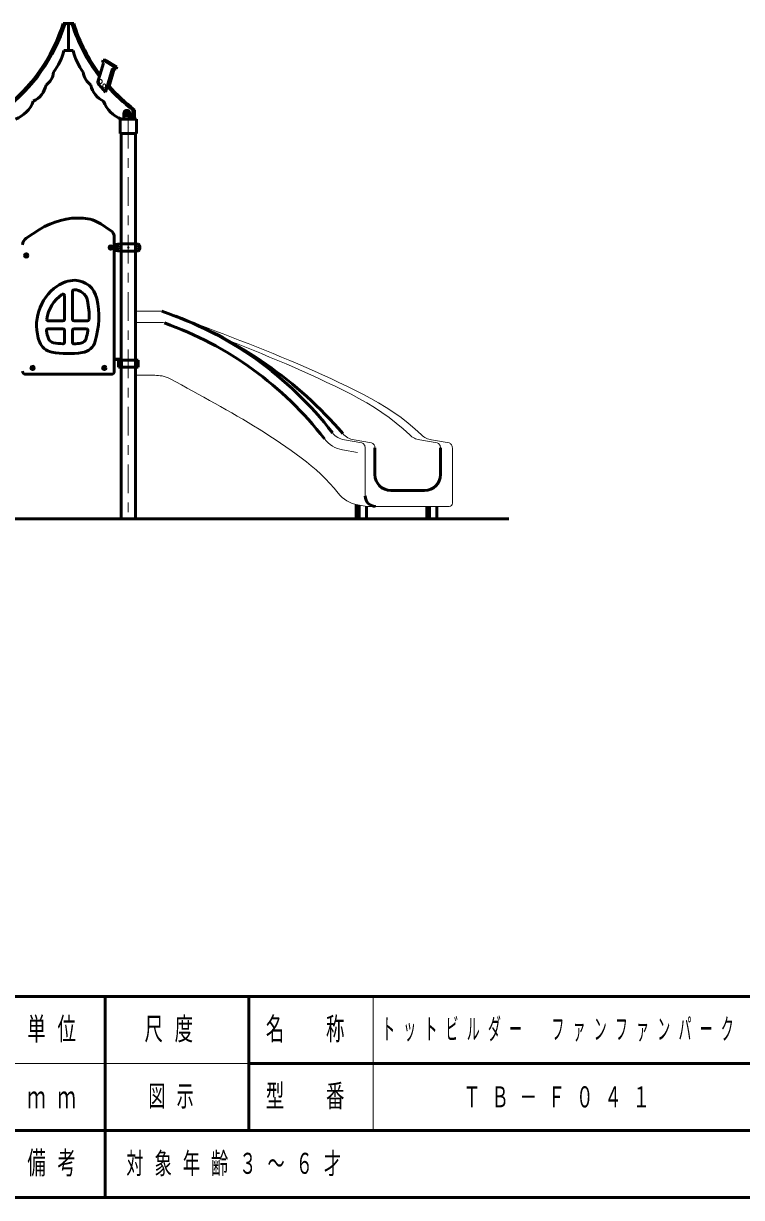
# Model space of a CAD drawing. Units: millimetres on the paper, scale 1:60. Extents: x -385 to 0, y -594 to 267.
# Drawn here: x -211.1 to -136, y -297 to -174.3 of the extents above; entities that cross this region are included whole.
import ezdxf

# ---------------------------------------------------------------- set-up
doc = ezdxf.new("R2010")
doc.units = ezdxf.units.MM
doc.linetypes.add('USER1', pattern=[4.5, 2.5, -2])
doc.linetypes.add('USER2', pattern=[6, 3, -1, 1, -1])
doc.layers.add('LY_1', color=140, linetype='Continuous', lineweight=50)
doc.styles.add('ＭＳ ゴシック', font='')
doc.styles.get('ＭＳ ゴシック').set_extended_font_data('MS Gothic')

msp = doc.modelspace()

# ---------------------------------------------------------------- linework, layer by layer
at = {"layer": 'LY_1'}
for p, q in [((-206.902, -174.327), (-206.353, -174.327)), ((-205.804, -174.327), (-206.353, -174.327)), ((-206.353, -177.161), (-206.353, -174.327)), ((-206.83, -177.161), (-206.353, -177.161)), ((-205.875, -177.161), (-206.353, -177.161)), ((-203.316, -180.539), (-202.689, -178.462)), ((-202.798, -178.397), (-202.729, -178.167)), ((-202.689, -178.462), (-202.798, -178.397)), ((-202.435, -178.167), (-202.729, -178.167)), ((-201.59, -178.853), (-202.729, -178.167)), ((-202.492, -181.503), (-201.745, -179.031)), ((-201.297, -178.853), (-202.435, -178.167)), ((-202.109, -180.865), (-201.571, -179.083)), ((-201.66, -179.083), (-201.745, -179.031)), ((-201.66, -179.083), (-201.59, -178.853)), ((-201.366, -179.083), (-201.66, -179.083)), ((-201.297, -178.853), (-201.59, -178.853)), ((-201.366, -179.083), (-201.297, -178.853)), ((-202.109, -180.865), (-202.299, -180.865)), ((-200.58, -184.327), (-200.58, -183.827)), ((-200.215, -183.411), (-200.285, -183.411)), ((-199.991, -184.327), (-199.991, -183.827)), ((-199.92, -184.327), (-199.92, -183.827)), ((-199.635, -184.327), (-199.635, -183.335)), ((-199.446, -184.327), (-199.446, -183.335)), ((-199.256, -184.327), (-200.95, -184.327)), ((-200.949, -185.827), (-200.949, -184.327)), ((-199.256, -185.827), (-199.256, -184.327)), ((-199.256, -185.827), (-200.949, -185.827)), ((-200.845, -185.827), (-200.845, -226.069)), ((-199.36, -185.827), (-199.36, -226.069)), ((-210.765, -196.768), (-209.37, -195.862)), ((-202.961, -195.278), (-201.941, -195.941)), ((-201.561, -210.652), (-201.561, -196.632)), ((-200.869, -197.361), (-201.561, -197.421)), ((-199.336, -197.361), (-200.87, -197.361)), ((-199.336, -197.361), (-199.073, -197.384)), ((-210.836, -198.53), (-210.769, -198.492)), ((-210.836, -198.53), (-210.836, -198.607)), ((-210.836, -198.607), (-210.769, -198.646)), ((-210.769, -198.492), (-210.703, -198.53)), ((-210.769, -198.646), (-210.703, -198.607)), ((-210.703, -198.53), (-210.703, -198.607)), ((-202.003, -197.697), (-201.936, -197.659)), ((-202.003, -197.697), (-202.003, -197.774)), ((-202.003, -197.774), (-201.936, -197.813)), ((-201.936, -197.659), (-201.869, -197.697)), ((-201.936, -197.813), (-201.869, -197.774)), ((-201.869, -197.697), (-201.869, -197.774)), ((-200.869, -198.111), (-201.561, -198.05)), ((-199.336, -198.111), (-200.87, -198.111)), ((-199.336, -198.111), (-199.073, -198.088)), ((-205.936, -202.319), (-205.936, -205.236)), ((-206.769, -202.767), (-206.769, -205.236)), ((-206.936, -205.402), (-208.467, -205.402)), ((-204.357, -205.402), (-205.769, -205.402)), ((-206.936, -206.236), (-208.482, -206.236)), ((-206.769, -206.402), (-206.769, -207.633)), ((-205.936, -206.402), (-205.936, -207.633)), ((-204.479, -206.236), (-205.769, -206.236)), ((-200.845, -209.402), (-201.561, -209.402)), ((-200.845, -209.441), (-201.561, -209.441)), ((-201.133, -209.502), (-201.133, -210.252)), ((-201.133, -209.502), (-199.073, -209.502)), ((-201.004, -209.502), (-201.004, -210.252)), ((-200.954, -209.502), (-200.954, -210.252)), ((-200.798, -209.502), (-200.798, -210.252)), ((-199.211, -209.502), (-199.211, -210.252)), ((-199.073, -209.502), (-199.073, -210.252)), ((-210.811, -210.986), (-201.894, -210.986)), ((-210.169, -210.28), (-210.103, -210.242)), ((-210.169, -210.28), (-210.169, -210.357)), ((-210.169, -210.357), (-210.103, -210.396)), ((-210.103, -210.242), (-210.036, -210.28)), ((-210.103, -210.396), (-210.036, -210.357)), ((-210.036, -210.28), (-210.036, -210.357)), ((-202.669, -210.28), (-202.603, -210.242)), ((-202.669, -210.28), (-202.669, -210.357)), ((-202.669, -210.357), (-202.603, -210.396)), ((-202.603, -210.242), (-202.536, -210.28)), ((-202.603, -210.396), (-202.536, -210.357)), ((-202.536, -210.28), (-202.536, -210.357)), ((-201.133, -210.252), (-199.073, -210.252)), ((-174.311, -221.461), (-174.311, -218.664)), ((-167.453, -221.461), (-167.453, -218.664)), ((-172.644, -223.127), (-169.119, -223.127)), ((-176.26, -226.069), (-176.26, -224.596)), ((-175.975, -226.069), (-175.975, -224.648)), ((-175.192, -226.069), (-175.192, -224.789)), ((-168.899, -226.069), (-168.899, -224.789)), ((-168.614, -226.069), (-168.614, -224.789)), ((-167.831, -226.069), (-167.831, -224.789)), ((-202.5, -276), (-202.5, -290)), ((-187.5, -276), (-187.5, -290)), ((-187.5, -283), (-70, -283)), ((-242.5, -290), (0, -290)), ((-202.5, -290), (-202.5, -297))]:
    msp.add_line(p, q, dxfattribs=at)
at = {"layer": 'LY_1', "color": 7, "linetype": 'USER2', "lineweight": 13}
msp.add_line((-200.103, -184.394), (-200.103, -226.069), dxfattribs=at)
at = {"layer": 'LY_1', "color": 7, "lineweight": 13}
for p, q in [((-200.907, -197.582), (-201.215, -197.582)), ((-201.215, -197.89), (-201.215, -197.582)), ((-200.907, -197.89), (-201.215, -197.89)), ((-199.298, -197.582), (-198.99, -197.582)), ((-199.298, -197.89), (-198.99, -197.89)), ((-198.99, -197.89), (-198.99, -197.582)), ((-196.602, -204.402), (-199.36, -204.402)), ((-196.599, -205.569), (-199.36, -205.569)), ((-198.119, -211.069), (-199.36, -211.069)), ((-199.36, -211.069), (-198.119, -211.069)), ((-175.68, -218.15), (-177.509, -217.839)), ((-174.662, -218.15), (-176.491, -217.839)), ((-167.803, -218.15), (-169.632, -217.839)), ((-166.567, -218.15), (-168.396, -217.839)), ((-176.133, -219.145), (-177.686, -218.882)), ((-175.329, -223.696), (-175.329, -218.664)), ((-166.217, -224.456), (-166.217, -218.664)), ((-176.097, -224.628), (-175.144, -224.789)), ((-175.144, -224.789), (-166.55, -224.789)), ((-174.5, -276), (-174.5, -290)), ((-242.5, -283), (-187.5, -283))]:
    msp.add_line(p, q, dxfattribs=at)
at = {"layer": 'LY_1', "color": 7}
for p, q in [((-160.318, -226.069), (-346.533, -226.069)), ((-385, -276), (0, -276)), ((-385, -297), (0, -297))]:
    msp.add_line(p, q, dxfattribs=at)
at = {"layer": 'LY_1', "color": 7, "lineweight": 13}
for points in [[(-202.982, -180.18), (-202.995, -180.181), (-203.008, -180.183), (-203.02, -180.187), (-203.033, -180.193), (-203.045, -180.2), (-203.056, -180.208), (-203.067, -180.218), (-203.077, -180.229), (-203.086, -180.241), (-203.095, -180.255), (-203.103, -180.269), (-203.11, -180.284), (-203.116, -180.301), (-203.121, -180.317), (-203.125, -180.335), (-203.127, -180.352), (-203.129, -180.37), (-203.13, -180.389), (-203.129, -180.407), (-203.127, -180.425), (-203.125, -180.443), (-203.121, -180.46), (-203.116, -180.477), (-203.11, -180.493), (-203.103, -180.508), (-203.095, -180.523), (-203.086, -180.536), (-203.077, -180.548), (-203.067, -180.559), (-203.056, -180.569), (-203.045, -180.577), (-203.033, -180.584), (-203.02, -180.59), (-203.008, -180.594), (-202.995, -180.596), (-202.982, -180.597), (-202.969, -180.596), (-202.957, -180.594), (-202.944, -180.59), (-202.932, -180.584), (-202.92, -180.577), (-202.909, -180.569), (-202.898, -180.559), (-202.888, -180.548), (-202.878, -180.536), (-202.869, -180.523), (-202.862, -180.508), (-202.855, -180.493), (-202.849, -180.477), (-202.844, -180.46), (-202.84, -180.443), (-202.837, -180.425), (-202.836, -180.407), (-202.835, -180.389), (-202.836, -180.37), (-202.837, -180.352), (-202.84, -180.335), (-202.844, -180.317), (-202.849, -180.301), (-202.855, -180.284), (-202.862, -180.269), (-202.869, -180.255), (-202.878, -180.241), (-202.888, -180.229), (-202.898, -180.218), (-202.909, -180.208), (-202.92, -180.2), (-202.932, -180.193), (-202.944, -180.187), (-202.957, -180.183), (-202.969, -180.181)], [(-202.61, -180.645), (-202.623, -180.646), (-202.635, -180.648), (-202.648, -180.652), (-202.66, -180.657), (-202.672, -180.664), (-202.684, -180.673), (-202.694, -180.683), (-202.705, -180.694), (-202.714, -180.706), (-202.723, -180.719), (-202.731, -180.734), (-202.737, -180.749), (-202.743, -180.765), (-202.748, -180.782), (-202.752, -180.799), (-202.755, -180.817), (-202.757, -180.835), (-202.757, -180.853), (-202.757, -180.871), (-202.755, -180.889), (-202.752, -180.907), (-202.748, -180.924), (-202.743, -180.941), (-202.737, -180.957), (-202.731, -180.973), (-202.723, -180.987), (-202.714, -181.001), (-202.705, -181.013), (-202.694, -181.024), (-202.684, -181.034), (-202.672, -181.042), (-202.66, -181.049), (-202.648, -181.054), (-202.635, -181.058), (-202.623, -181.061), (-202.61, -181.062), (-202.597, -181.061), (-202.584, -181.058), (-202.572, -181.054), (-202.559, -181.049), (-202.548, -181.042), (-202.536, -181.034), (-202.525, -181.024), (-202.515, -181.013), (-202.506, -181.001), (-202.497, -180.987), (-202.489, -180.973), (-202.482, -180.957), (-202.476, -180.941), (-202.471, -180.924), (-202.468, -180.907), (-202.465, -180.889), (-202.463, -180.871), (-202.463, -180.853), (-202.463, -180.835), (-202.465, -180.817), (-202.468, -180.799), (-202.471, -180.782), (-202.476, -180.765), (-202.482, -180.749), (-202.489, -180.734), (-202.497, -180.719), (-202.506, -180.706), (-202.515, -180.694), (-202.525, -180.683), (-202.536, -180.673), (-202.548, -180.664), (-202.559, -180.657), (-202.572, -180.652), (-202.584, -180.648), (-202.597, -180.646)]]:
    msp.add_lwpolyline(points, close=True, dxfattribs=at)
at = {"layer": 'LY_1'}
for points in [[(-200.58, -183.827), (-200.578, -183.773), (-200.57, -183.719), (-200.558, -183.668), (-200.541, -183.619), (-200.519, -183.574), (-200.494, -183.533), (-200.465, -183.497), (-200.433, -183.466), (-200.398, -183.442), (-200.362, -183.425), (-200.324, -183.414), (-200.285, -183.411), (-200.247, -183.414), (-200.209, -183.425), (-200.173, -183.442), (-200.138, -183.466), (-200.106, -183.497), (-200.077, -183.533), (-200.052, -183.574), (-200.03, -183.619), (-200.013, -183.668), (-200.001, -183.719), (-199.993, -183.773), (-199.991, -183.827)], [(-200.215, -183.411), (-200.18, -183.414), (-200.146, -183.422), (-200.113, -183.436), (-200.081, -183.456), (-200.051, -183.481), (-200.023, -183.51), (-199.998, -183.544), (-199.976, -183.582), (-199.958, -183.624), (-199.943, -183.668), (-199.931, -183.714), (-199.924, -183.762), (-199.921, -183.795), (-199.92, -183.827)]]:
    msp.add_lwpolyline(points, dxfattribs=at)
msp.add_lwpolyline([(-200.285, -183.661), (-200.296, -183.661), (-200.306, -183.663), (-200.316, -183.666), (-200.326, -183.671), (-200.335, -183.676), (-200.344, -183.683), (-200.353, -183.691), (-200.361, -183.7), (-200.369, -183.709), (-200.376, -183.72), (-200.382, -183.732), (-200.388, -183.744), (-200.392, -183.757), (-200.396, -183.77), (-200.399, -183.784), (-200.402, -183.798), (-200.403, -183.813), (-200.403, -183.827), (-200.403, -183.842), (-200.402, -183.856), (-200.399, -183.87), (-200.396, -183.884), (-200.392, -183.898), (-200.388, -183.911), (-200.382, -183.923), (-200.376, -183.934), (-200.369, -183.945), (-200.361, -183.955), (-200.353, -183.964), (-200.344, -183.972), (-200.335, -183.978), (-200.326, -183.984), (-200.316, -183.988), (-200.306, -183.991), (-200.296, -183.993), (-200.285, -183.994), (-200.275, -183.993), (-200.265, -183.991), (-200.255, -183.988), (-200.245, -183.984), (-200.236, -183.978), (-200.227, -183.972), (-200.218, -183.964), (-200.21, -183.955), (-200.202, -183.945), (-200.195, -183.934), (-200.189, -183.923), (-200.183, -183.911), (-200.179, -183.898), (-200.175, -183.884), (-200.172, -183.87), (-200.169, -183.856), (-200.168, -183.842), (-200.168, -183.827), (-200.168, -183.813), (-200.169, -183.798), (-200.172, -183.784), (-200.175, -183.77), (-200.179, -183.757), (-200.183, -183.744), (-200.189, -183.732), (-200.195, -183.72), (-200.202, -183.709), (-200.21, -183.7), (-200.218, -183.691), (-200.227, -183.683), (-200.236, -183.676), (-200.245, -183.671), (-200.255, -183.666), (-200.265, -183.663), (-200.275, -183.661)], close=True, dxfattribs=at)
at = {"layer": 'LY_1', "color": 7, "lineweight": 13}
for points in [[(-196.313, -204.454), (-195.435, -204.78), (-194.558, -205.107), (-193.681, -205.437), (-192.805, -205.767), (-191.929, -206.099), (-191.054, -206.431), (-190.179, -206.765), (-189.305, -207.101), (-188.432, -207.438), (-187.559, -207.778), (-186.688, -208.122), (-185.819, -208.47), (-184.951, -208.821), (-184.085, -209.178), (-183.221, -209.539), (-182.36, -209.905), (-181.5, -210.277), (-180.644, -210.655), (-179.79, -211.039), (-178.938, -211.429), (-178.09, -211.825), (-177.245, -212.229), (-176.405, -212.642), (-175.571, -213.067), (-174.745, -213.509), (-173.93, -213.971), (-173.129, -214.455), (-172.345, -214.967), (-171.582, -215.509), (-170.842, -216.082), (-170.127, -216.688), (-169.436, -217.32)], [(-189.751, -207.406), (-189.273, -207.592), (-188.795, -207.778), (-187.924, -208.122), (-187.055, -208.47), (-186.187, -208.821), (-185.321, -209.178), (-184.457, -209.539), (-183.596, -209.905), (-182.736, -210.277), (-181.879, -210.655), (-181.025, -211.039), (-180.174, -211.429), (-179.326, -211.825), (-178.481, -212.229), (-177.641, -212.642), (-176.807, -213.067), (-175.981, -213.509), (-175.166, -213.971), (-174.365, -214.455), (-173.581, -214.967), (-172.818, -215.509), (-172.078, -216.082), (-171.363, -216.688), (-170.672, -217.32)], [(-178.163, -223.396), (-178.584, -222.879), (-179.024, -222.378), (-179.485, -221.895), (-179.963, -221.43), (-180.456, -220.981), (-180.963, -220.547), (-181.481, -220.127), (-182.009, -219.719), (-182.545, -219.322), (-183.087, -218.933), (-183.634, -218.551), (-184.185, -218.175), (-184.74, -217.805), (-185.299, -217.441), (-185.861, -217.081), (-186.426, -216.726), (-186.994, -216.376), (-187.564, -216.03), (-188.137, -215.688), (-188.712, -215.35), (-189.289, -215.015), (-189.868, -214.684), (-190.448, -214.355), (-191.03, -214.028), (-191.613, -213.704), (-192.196, -213.381), (-192.781, -213.059), (-193.366, -212.738), (-193.951, -212.419), (-194.537, -212.1), (-195.124, -211.782), (-195.711, -211.466)], [(-175.68, -218.15), (-175.606, -218.182), (-175.538, -218.227), (-175.478, -218.282), (-175.426, -218.346), (-175.384, -218.419), (-175.354, -218.497), (-175.335, -218.58), (-175.329, -218.664)], [(-174.662, -218.15), (-174.588, -218.182), (-174.52, -218.227), (-174.46, -218.282), (-174.408, -218.346), (-174.366, -218.419), (-174.336, -218.497), (-174.317, -218.58), (-174.311, -218.664)], [(-167.803, -218.15), (-167.73, -218.182), (-167.662, -218.227), (-167.601, -218.282), (-167.55, -218.346), (-167.508, -218.419), (-167.478, -218.497), (-167.459, -218.58), (-167.453, -218.664)], [(-166.567, -218.15), (-166.494, -218.182), (-166.426, -218.227), (-166.365, -218.282), (-166.314, -218.346), (-166.272, -218.419), (-166.242, -218.497), (-166.223, -218.58), (-166.217, -218.664)]]:
    msp.add_lwpolyline(points, dxfattribs=at)
for centre, radius in [((-210.769, -198.569), 0.2), ((-210.769, -198.569), 0.0917), ((-201.936, -197.736), 0.2), ((-201.936, -197.736), 0.0917), ((-201.061, -197.736), 0.154), ((-201.061, -197.736), 0.0833), ((-200.103, -197.736), 0.0833), ((-199.144, -197.736), 0.154), ((-199.144, -197.736), 0.0833), ((-210.103, -210.319), 0.2), ((-210.103, -210.319), 0.0917), ((-202.603, -210.319), 0.2), ((-202.603, -210.319), 0.0917)]:
    msp.add_circle(centre, radius, dxfattribs=at)
at = {"layer": 'LY_1'}
for centre in [(-210.769, -198.569), (-201.936, -197.736), (-210.103, -210.319), (-202.603, -210.319)]:
    msp.add_circle(centre, 0.175, dxfattribs=at)
at = {"layer": 'LY_1', "color": 7, "linetype": 'USER1', "lineweight": 13}
for centre in [(-210.769, -198.569), (-201.936, -197.736), (-210.103, -210.319), (-202.603, -210.319)]:
    msp.add_circle(centre, 0.104, dxfattribs=at)
at = {"layer": 'LY_1'}
for centre, radius, start, end in [((-224.214, -168.856), 18.156, 307.10833, 342.46195), ((-224.024, -168.856), 18.156, 307.10833, 342.46195), ((-188.681, -168.856), 18.156, 197.53805, 217.35039), ((-188.492, -168.856), 18.156, 197.53805, 216.64135), ((-213.284, -175.493), 6.665, 323.79379, 345.51227), ((-199.422, -175.493), 6.665, 194.48773, 216.20621), ((-209.868, -179.176), 1.98, 306.21633, 352.61079), ((-202.837, -179.176), 1.98, 187.38921, 233.78367), ((-211.051, -180.281), 2.403, 295.24241, 348.19668), ((-201.654, -180.281), 2.403, 191.80332, 244.75759), ((-188.681, -168.856), 18.726, 218.60105, 222.48228), ((-188.681, -168.856), 18.156, 221.40718, 232.89167), ((-188.492, -168.856), 18.156, 221.40718, 232.89167), ((-213.035, -181.323), 3.215, 290.82289, 339.37534), ((-199.671, -181.323), 3.215, 200.62466, 249.17711), ((-205.285, -202.152), 7.5, 86.29842, 123), ((-205.049, -198.493), 3.833, 57, 86.29842), ((-202.394, -196.64), 0.833, 0, 57), ((-210.311, -197.467), 0.833, 123, 180), ((-201.118, -197.55), 0.167, 95, 163.80375), ((-199.088, -197.55), 0.167, 16.19625, 85), ((-200.478, -197.736), 0.833, 163.80375, 196.19625), ((-201.118, -197.922), 0.167, 196.19625, 265), ((-199.088, -197.922), 0.167, 275, 343.80375), ((-199.728, -197.736), 0.833, 343.80375, 16.19625), ((-205.584, -204.584), 3.431, 91.51387, 124.89438), ((-205.675, -201.32), 0.167, 88.07227, 91.59908), ((-205.675, -201.32), 0.167, 88.07227, 91.59908), ((-205.75, -203.565), 2.413, 12.13973, 88.19476), ((-204.686, -205.87), 5, 124.89438, 200.23669), ((-205.769, -202.319), 0.167, 90.88405, 180), ((-205.75, -203.565), 1.413, 12.13973, 90.88405), ((-204.686, -205.87), 4, 125.94133, 170.47071), ((-206.936, -202.767), 0.167, 0, 125.94133), ((-212.353, -204.986), 8.167, 358.20921, 12.13973), ((-212.353, -204.986), 9.167, 343.90746, 12.13973), ((-208.465, -239.982), 37.505, 37.61943, 71.56003), ((-208.467, -205.236), 0.167, 170.47071, 270), ((-206.936, -205.236), 0.167, 270, 0), ((-205.769, -205.236), 0.167, 180, 270), ((-204.357, -205.236), 0.167, 270, 358.20921), ((-208.465, -239.982), 36.448, 37.61943, 70.53833), ((-210.563, -245.499), 43.408, 40.736, 69.18787), ((-208.482, -206.402), 0.167, 90, 187.97818), ((-204.686, -205.87), 4, 187.97818, 200.23669), ((-207.814, -207.023), 0.667, 200.23669, 259.90338), ((-206.936, -206.402), 0.167, 0, 90), ((-205.769, -206.402), 0.167, 90, 180), ((-205.147, -207.065), 0.667, 278.32186, 343.90746), ((-212.353, -204.986), 8.167, 343.90746, 349.80008), ((-204.479, -206.402), 0.167, 349.80008, 90), ((-207.814, -207.023), 1.667, 200.23669, 259.90338), ((-206.353, -198.819), 9, 259.90338, 266.21356), ((-206.936, -207.633), 0.167, 266.21356, 0), ((-205.769, -207.633), 0.167, 180, 273.78644), ((-206.353, -198.819), 9, 273.78644, 278.32186), ((-205.147, -207.065), 1.667, 278.32186, 343.90746), ((-206.353, -198.819), 10, 259.90338, 278.32186), ((-210.811, -210.652), 0.333, 180, 270), ((-201.894, -210.652), 0.333, 270, 0), ((-172.644, -221.461), 1.667, 180, 270), ((-169.119, -221.461), 1.667, 270, 0), ((-174.236, -223.696), 1.093, 180, 270)]:
    msp.add_arc(centre, radius, start, end, dxfattribs=at)
at = {"layer": 'LY_1', "color": 7, "lineweight": 13}
for centre, radius, start, end in [((-203.041, -197.736), 2.139, 355.87048, 4.12952), ((-197.165, -197.736), 2.139, 175.87048, 184.12952), ((-196.602, -205.236), 0.833, 69.6949, 90), ((-196.599, -206.402), 0.833, 70.03583, 90), ((-198.119, -226.069), 15, 84.01173, 90), ((-197.289, -214.402), 3.333, 61.75482, 77.27662), ((-177.174, -215.867), 2, 217.61943, 260.36457), ((-177.174, -215.867), 3.058, 217.61943, 260.36457), ((-176.156, -215.867), 2, 220.736, 260.36457), ((-169.297, -215.867), 2, 226.5661, 260.36457), ((-168.061, -215.867), 2, 226.5661, 260.36457), ((-175.539, -221.341), 3.333, 218.06305, 260.36457), ((-166.55, -224.456), 0.333, 270, 0)]:
    msp.add_arc(centre, radius, start, end, dxfattribs=at)

# ---------------------------------------------------------------- texts
at = {"layer": 'LY_1', "color": 7, "style": 'ＭＳ ゴシック'}
for s, insert, char_height, attachment_point in [('\\T1.64;\\W0.6;単位', (-207.5, -279.5), 2.346, 5), ('\\T1.64;\\W0.6;尺度', (-195.25, -279.5), 2.346, 5), ('\\T1.64;\\W0.6;名\u3000称', (-181, -279.5), 2.346, 5), ('\\T1.64;\\W0.45;トットビルダー\u3000ファンファンパーク', (-154.75, -279.5), 2.199, 5), ('\\T1.64;\\W0.6;図示', (-198, -286.5), 2.199, 4), ('\\T1.64;\\W0.6;型\u3000番', (-181, -286.5), 2.346, 5), ('\\T1.64;\\W0.6;ＴＢ－Ｆ０４１', (-154.75, -286.5), 2.199, 5), ('\\T1.64;\\W0.6;ｍｍ', (-207.5, -286.5), 2.346, 5), ('\\T1.64;\\W0.6;備考', (-207.5, -293.5), 2.346, 5), ('\\T1.64;\\W0.6;対象年齢３～６才', (-188.5, -293.551), 2.199, 5)]:
    msp.add_mtext(s, dxfattribs=dict(at, insert=insert, char_height=char_height, attachment_point=attachment_point))

doc.saveas('drawing.dxf')
